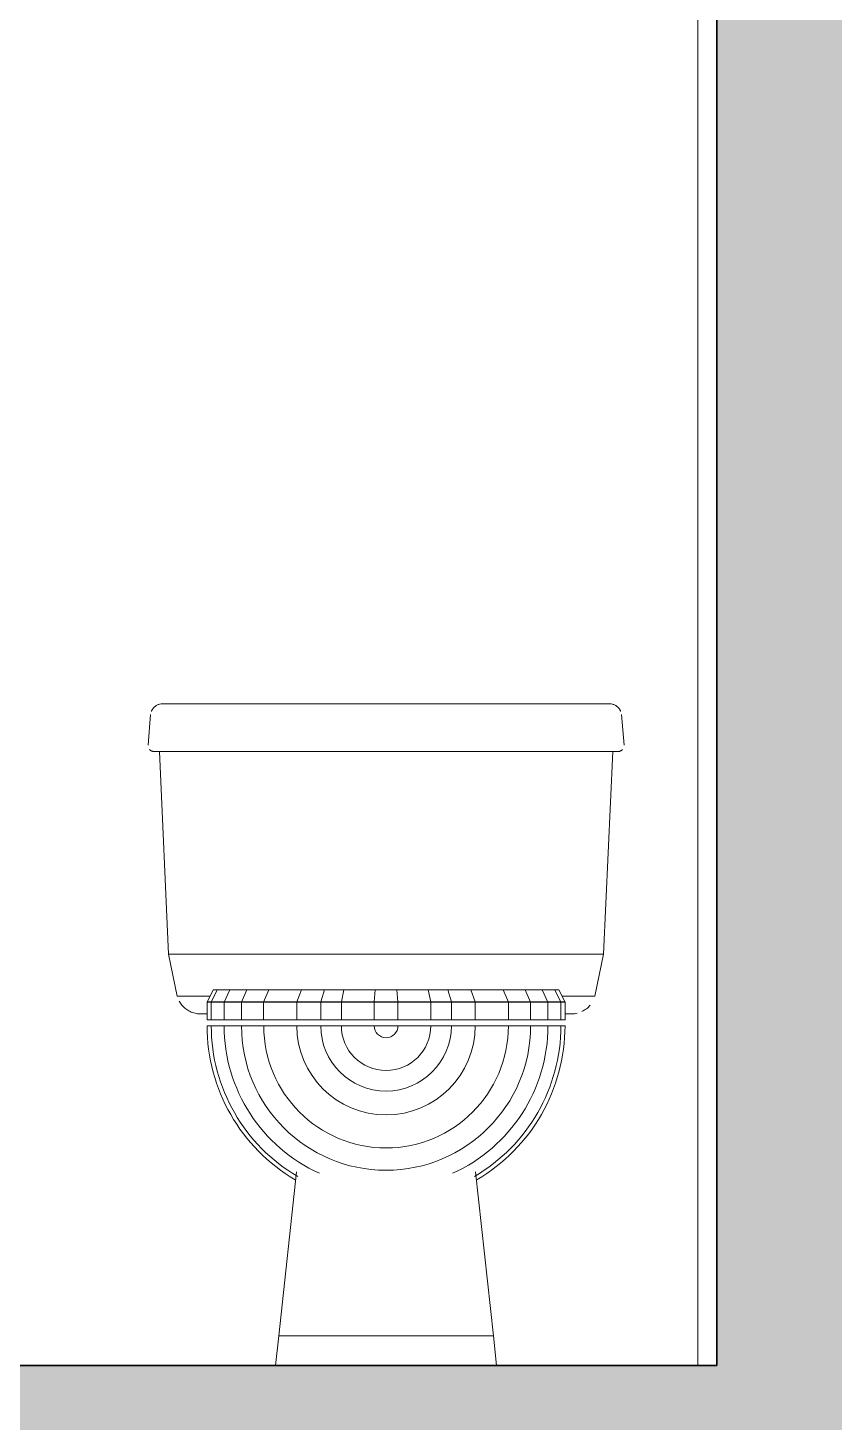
# Model space of a CAD drawing. Header units: millimetres. Extents: x 1373 to 40779, y 1939 to 6439.
# Drawn here: x 24671 to 24756.8, y 4169.7 to 4318.2 of the extents above; entities that cross this region are included whole.
import ezdxf

# ---------------------------------------------------------------- set-up
doc = ezdxf.new("R2010")
doc.units = ezdxf.units.MM
doc.linetypes.add('IMPORT-CENTER2', pattern=[112.5, 75, -12.5, 12.5, -12.5])
for name, color, linetype, lineweight in [('A-DETL', 6, 'Continuous', 30), ('A-DETL-GENF', 92, 'Continuous', 18), ('A-FLOR-FNSH', 192, 'Continuous', 35), ('A-WALL', 20, 'Continuous', 9), ('A-WALL-FNSH', 113, 'Continuous', 18), ('P-SANR-FIXT', 6, 'Continuous', 18), ('S-GRID', 252, 'IMPORT-CENTER2', 5)]:
    doc.layers.add(name, color=color, linetype=linetype, lineweight=lineweight)

msp = doc.modelspace()

# ---------------------------------------------------------------- hatches: boundary and pattern name
at = {"layer": 'A-DETL-GENF'}
h = msp.add_hatch(dxfattribs=at)
h.set_pattern_fill('ANSI33', color=153, style=0)
h.set_pattern_definition([(45, (-4726.611, 6394.9317), (-4.490128, 4.490128), []), (45, (-4722.121, 6394.9317), (-4.490128, 4.490128), [3.175, -1.5875])])
h.paths.add_polyline_path([(24984.31, 3275.76), (24984.31, 5063.76), (25234.31, 5063.76), (25234.31, 5025.76), (25259.31, 5025.76), (25259.31, 5063.76), (25834.6, 5063.76), (25834.6, 5025.76), (25859.6, 5025.76), (25859.6, 5063.76), (26040.63, 5063.76), (26040.63, 5075.76), (25234.31, 5075.76), (24984.31, 5075.76), (24984.31, 5240.76), (24744.31, 5240.76), (24744.31, 5075.76), (23644.59, 5075.76), (23644.59, 5063.76), (23774.59, 5063.76), (23774.59, 5025.76), (23799.59, 5025.76), (23799.59, 5063.76), (24289.31, 5063.76), (24289.31, 5025.76), (24314.31, 5025.76), (24314.31, 5063.76), (24744.31, 5063.76), (24744.31, 4775.76), (23674.32, 4775.76), (23674.32, 4763.76), (23774.59, 4763.76), (23774.59, 4725.76), (23799.59, 4725.76), (23799.59, 4763.76), (24289.31, 4763.76), (24289.31, 4725.76), (24314.31, 4725.76), (24314.31, 4763.76), (24744.31, 4763.76), (24744.31, 4475.76), (23674.32, 4475.76), (23674.32, 4463.76), (23774.59, 4463.76), (23774.59, 4425.76), (23799.59, 4425.76), (23799.59, 4463.76), (24289.31, 4463.76), (24289.31, 4425.76), (24314.31, 4425.76), (24314.31, 4463.76), (24744.31, 4463.76), (24744.31, 4175.76), (23674.32, 4175.76), (23674.32, 4163.76), (23774.59, 4163.76), (23774.59, 4125.76), (23799.59, 4125.76), (23799.59, 4163.76), (24289.31, 4163.76), (24289.31, 4125.76), (24314.31, 4125.76), (24314.31, 4163.76), (24744.31, 4163.76), (24744.31, 3875.76), (23674.32, 3875.76), (23674.32, 3863.76), (23774.59, 3863.76), (23774.59, 3825.76), (23799.59, 3825.76), (23799.59, 3863.76), (24289.31, 3863.76), (24289.31, 3825.76), (24314.31, 3825.76), (24314.31, 3863.76), (24744.31, 3863.76), (24744.31, 3575.76), (23774.59, 3575.76), (23774.59, 3545.76), (23474.27, 3545.76), (23474.28, 3275.76), (23474.28, 3245.76), (23774.59, 3245.76), (23774.59, 3215.76), (24744.31, 3215.76), (24744.31, 3085.76), (24984.31, 3085.76), (24984.31, 3215.76), (25859.6, 3215.76), (25909.6, 3215.76), (25909.6, 3275.76), (25859.6, 3275.76), (25859.6, 3575.76), (25835.46, 3575.76), (25234.31, 3575.76), (25234.31, 3525.76), (25259.31, 3525.76), (25259.31, 3563.76), (25835.46, 3563.76), (25835.46, 3275.76)])
h.paths.add_polyline_path([(24959.31, 3125.76), (24769.31, 3125.76), (24769.31, 3275.76), (24769.31, 5225.76), (24959.31, 5225.76), (24959.31, 4775.76), (24959.31, 3275.76)], flags=16)
h.paths.add_polyline_path([(24744.31, 3275.76), (23499.27, 3275.76), (23499.27, 3531.13), (23774.59, 3531.13), (23799.59, 3530.13), (23799.59, 3563.76), (24289.31, 3563.76), (24289.31, 3525.76), (24314.31, 3525.76), (24314.31, 3563.76), (24744.31, 3563.76)], flags=16)

# ---------------------------------------------------------------- linework, layer by layer
at = {"layer": 'A-DETL'}
for points in [[(24744.31, 4175.76), (24744.31, 4463.76)], [(24744.31, 4175.76), (23674.32, 4175.76)]]:
    msp.add_lwpolyline(points, dxfattribs=at)
at = {"layer": 'A-FLOR-FNSH', "color": 250}
msp.add_line((24744.31, 4175.76), (23674.32, 4175.76), dxfattribs=at)
at = {"layer": 'A-WALL', "lineweight": 35}
msp.add_line((24744.31, 4463.76), (24744.31, 4175.76), dxfattribs=at)
at = {"layer": 'A-WALL-FNSH', "color": 7, "lineweight": 9}
msp.add_line((24742.31, 4463.76), (24742.31, 4175.76), dxfattribs=at)
at = {"layer": 'P-SANR-FIXT', "color": 8}
for p, q in [((24685.32, 4246.24), (24685.31, 4246.24)), ((24685.33, 4246.24), (24685.32, 4246.24)), ((24685.35, 4246.24), (24685.33, 4246.24)), ((24685.38, 4246.24), (24685.35, 4246.24)), ((24685.43, 4246.24), (24685.38, 4246.24)), ((24685.49, 4246.24), (24685.43, 4246.24)), ((24685.56, 4246.24), (24685.49, 4246.24)), ((24685.65, 4246.24), (24685.56, 4246.24)), ((24685.74, 4246.24), (24685.65, 4246.24)), ((24685.85, 4246.24), (24685.74, 4246.24)), ((24685.97, 4246.24), (24685.85, 4246.24)), ((24686.11, 4246.24), (24685.97, 4246.24)), ((24686.25, 4246.24), (24686.11, 4246.24)), ((24693.23, 4246.24), (24686.25, 4246.24)), ((24686.4, 4246.24), (24686.25, 4246.24)), ((24693.23, 4246.24), (24686.25, 4246.24)), ((24686.57, 4246.24), (24686.4, 4246.24)), ((24686.75, 4246.24), (24686.57, 4246.24)), ((24686.93, 4246.24), (24686.75, 4246.24)), ((24687.13, 4246.24), (24686.93, 4246.24)), ((24687.34, 4246.24), (24687.13, 4246.24)), ((24687.55, 4246.24), (24687.34, 4246.24)), ((24687.78, 4246.24), (24687.55, 4246.24)), ((24688.01, 4246.24), (24687.78, 4246.24)), ((24688.25, 4246.24), (24688.01, 4246.24)), ((24688.5, 4246.24), (24688.25, 4246.24)), ((24688.76, 4246.24), (24688.5, 4246.24)), ((24689.03, 4246.24), (24688.76, 4246.24)), ((24689.3, 4246.24), (24689.03, 4246.24)), ((24689.58, 4246.24), (24689.3, 4246.24)), ((24689.86, 4246.24), (24689.58, 4246.24)), ((24690.15, 4246.24), (24689.86, 4246.24)), ((24690.44, 4246.24), (24690.15, 4246.24)), ((24690.74, 4246.24), (24690.44, 4246.24)), ((24691.04, 4246.24), (24690.74, 4246.24)), ((24691.35, 4246.24), (24691.04, 4246.24)), ((24691.66, 4246.24), (24691.35, 4246.24)), ((24691.97, 4246.24), (24691.66, 4246.24)), ((24692.28, 4246.24), (24691.97, 4246.24)), ((24692.6, 4246.24), (24692.28, 4246.24)), ((24692.92, 4246.24), (24692.6, 4246.24)), ((24693.23, 4246.24), (24692.92, 4246.24)), ((24724.98, 4246.24), (24693.23, 4246.24)), ((24725.07, 4246.24), (24724.98, 4246.24)), ((24725.38, 4246.24), (24725.07, 4246.24)), ((24725.7, 4246.24), (24725.38, 4246.24)), ((24726.01, 4246.24), (24725.7, 4246.24)), ((24726.33, 4246.24), (24726.01, 4246.24)), ((24728.05, 4246.24), (24726.24, 4246.24)), ((24728.05, 4246.24), (24726.24, 4246.24)), ((24726.64, 4246.24), (24726.33, 4246.24)), ((24726.95, 4246.24), (24726.64, 4246.24)), ((24727.25, 4246.24), (24726.95, 4246.24)), ((24727.55, 4246.24), (24727.25, 4246.24)), ((24727.85, 4246.24), (24727.55, 4246.24)), ((24728.14, 4246.24), (24727.85, 4246.24)), ((24728.43, 4246.24), (24728.14, 4246.24)), ((24728.71, 4246.24), (24728.43, 4246.24)), ((24728.99, 4246.24), (24728.71, 4246.24)), ((24729.26, 4246.24), (24728.99, 4246.24)), ((24729.52, 4246.24), (24729.26, 4246.24)), ((24729.78, 4246.24), (24729.52, 4246.24)), ((24730.03, 4246.24), (24729.78, 4246.24)), ((24730.27, 4246.24), (24730.03, 4246.24)), ((24730.5, 4246.24), (24730.27, 4246.24)), ((24730.72, 4246.24), (24730.5, 4246.24)), ((24731.97, 4246.24), (24730.69, 4246.24)), ((24731.97, 4246.24), (24730.69, 4246.24)), ((24730.93, 4246.24), (24730.72, 4246.24)), ((24731.14, 4246.24), (24730.93, 4246.24)), ((24731.33, 4246.24), (24731.14, 4246.24)), ((24731.52, 4246.24), (24731.33, 4246.24)), ((24731.69, 4246.24), (24731.52, 4246.24)), ((24731.85, 4246.24), (24731.69, 4246.24)), ((24732, 4246.24), (24731.85, 4246.24)), ((24732.14, 4246.24), (24732, 4246.24)), ((24732.27, 4246.24), (24732.14, 4246.24)), ((24732.39, 4246.24), (24732.27, 4246.24)), ((24732.5, 4246.24), (24732.39, 4246.24)), ((24732.59, 4246.24), (24732.5, 4246.24)), ((24732.67, 4246.24), (24732.59, 4246.24)), ((24732.74, 4246.24), (24732.67, 4246.24)), ((24732.8, 4246.24), (24732.74, 4246.24)), ((24732.84, 4246.24), (24732.8, 4246.24)), ((24732.87, 4246.24), (24732.84, 4246.24)), ((24732.89, 4246.24), (24732.87, 4246.24)), ((24732.9, 4246.24), (24732.89, 4246.24)), ((24684.05, 4245.09), (24683.77, 4241.85)), ((24734.45, 4241.85), (24734.16, 4245.09)), ((24684.4, 4241.16), (24684.41, 4241.16)), ((24684.41, 4241.16), (24684.43, 4241.16)), ((24684.43, 4241.16), (24684.46, 4241.16)), ((24684.46, 4241.16), (24684.51, 4241.16)), ((24684.51, 4241.16), (24684.58, 4241.16)), ((24684.58, 4241.16), (24684.65, 4241.16)), ((24684.65, 4241.16), (24684.74, 4241.16)), ((24684.74, 4241.16), (24684.85, 4241.16)), ((24684.85, 4241.16), (24684.97, 4241.16)), ((24684.97, 4241.16), (24685.1, 4241.16)), ((24684.98, 4241.16), (24685.96, 4219.57)), ((24685.1, 4241.16), (24685.24, 4241.16)), ((24685.24, 4241.16), (24685.4, 4241.16)), ((24685.4, 4241.16), (24685.57, 4241.16)), ((24685.57, 4241.16), (24685.75, 4241.16)), ((24685.75, 4241.16), (24685.94, 4241.16)), ((24685.94, 4241.16), (24686.15, 4241.16)), ((24686.15, 4241.16), (24686.36, 4241.16)), ((24686.36, 4241.16), (24686.59, 4241.16)), ((24686.59, 4241.16), (24686.83, 4241.16)), ((24686.83, 4241.16), (24687.08, 4241.16)), ((24688, 4241.16), (24687, 4241.16)), ((24687.08, 4241.16), (24687.34, 4241.16)), ((24687.34, 4241.16), (24687.6, 4241.16)), ((24687.6, 4241.16), (24687.88, 4241.16)), ((24687.88, 4241.16), (24688.17, 4241.16)), ((24688.17, 4241.16), (24688.46, 4241.16)), ((24688.46, 4241.16), (24688.76, 4241.16)), ((24688.76, 4241.16), (24689.07, 4241.16)), ((24689.07, 4241.16), (24689.38, 4241.16)), ((24689.38, 4241.16), (24689.7, 4241.16)), ((24689.7, 4241.16), (24690.03, 4241.16)), ((24690.03, 4241.16), (24690.36, 4241.16)), ((24690.36, 4241.16), (24690.7, 4241.16)), ((24690.7, 4241.16), (24691.04, 4241.16)), ((24691.04, 4241.16), (24691.38, 4241.16)), ((24691.38, 4241.16), (24691.73, 4241.16)), ((24691.73, 4241.16), (24692.08, 4241.16)), ((24692.08, 4241.16), (24692.43, 4241.16)), ((24692.43, 4241.16), (24692.78, 4241.16)), ((24692.78, 4241.16), (24693.14, 4241.16)), ((24693.14, 4241.16), (24693.23, 4241.16)), ((24693.23, 4241.16), (24724.98, 4241.16)), ((24724.98, 4241.16), (24725.33, 4241.16)), ((24725.33, 4241.16), (24725.69, 4241.16)), ((24725.69, 4241.16), (24726.04, 4241.16)), ((24726.04, 4241.16), (24726.39, 4241.16)), ((24726.39, 4241.16), (24726.74, 4241.16)), ((24726.74, 4241.16), (24727.08, 4241.16)), ((24727.08, 4241.16), (24727.42, 4241.16)), ((24727.42, 4241.16), (24727.76, 4241.16)), ((24727.76, 4241.16), (24728.09, 4241.16)), ((24728.09, 4241.16), (24728.42, 4241.16)), ((24728.42, 4241.16), (24728.74, 4241.16)), ((24728.74, 4241.16), (24729.06, 4241.16)), ((24729.06, 4241.16), (24729.37, 4241.16)), ((24729.37, 4241.16), (24729.67, 4241.16)), ((24729.67, 4241.16), (24729.97, 4241.16)), ((24729.97, 4241.16), (24730.26, 4241.16)), ((24730.26, 4241.16), (24730.54, 4241.16)), ((24730.54, 4241.16), (24730.81, 4241.16)), ((24730.81, 4241.16), (24731.07, 4241.16)), ((24731.07, 4241.16), (24731.32, 4241.16)), ((24732.21, 4241.16), (24731.21, 4241.16)), ((24731.32, 4241.16), (24731.56, 4241.16)), ((24731.56, 4241.16), (24731.79, 4241.16)), ((24731.79, 4241.16), (24732.01, 4241.16)), ((24732.01, 4241.16), (24732.22, 4241.16)), ((24732.22, 4241.16), (24732.41, 4241.16)), ((24732.26, 4219.57), (24733.24, 4241.16)), ((24732.41, 4241.16), (24732.6, 4241.16)), ((24732.6, 4241.16), (24732.77, 4241.16)), ((24732.77, 4241.16), (24732.93, 4241.16)), ((24732.93, 4241.16), (24733.08, 4241.16)), ((24733.08, 4241.16), (24733.21, 4241.16)), ((24733.21, 4241.16), (24733.33, 4241.16)), ((24733.33, 4241.16), (24733.44, 4241.16)), ((24733.44, 4241.16), (24733.54, 4241.16)), ((24733.54, 4241.16), (24733.62, 4241.16)), ((24733.62, 4241.16), (24733.69, 4241.16)), ((24733.69, 4241.16), (24733.74, 4241.16)), ((24733.74, 4241.16), (24733.78, 4241.16)), ((24733.78, 4241.16), (24733.8, 4241.16)), ((24733.8, 4241.16), (24733.81, 4241.16)), ((24733.81, 4241.16), (24733.81, 4241.16)), ((24685.96, 4219.57), (24686.87, 4215.11)), ((24693.23, 4219.57), (24685.96, 4219.57)), ((24693.23, 4219.57), (24724.98, 4219.57)), ((24732.26, 4219.57), (24724.98, 4219.57)), ((24731.34, 4215.11), (24732.26, 4219.57)), ((24690.33, 4215.11), (24686.87, 4215.11)), ((24690.06, 4214.48), (24690.69, 4215.76)), ((24690.5, 4214.48), (24691.13, 4215.76)), ((24690.69, 4215.76), (24691.13, 4215.76)), ((24691.13, 4215.76), (24692.47, 4215.76)), ((24691.87, 4214.48), (24692.47, 4215.76)), ((24692.47, 4215.76), (24694.3, 4215.76)), ((24693.71, 4214.48), (24694.3, 4215.76)), ((24694.3, 4215.76), (24696.64, 4215.76)), ((24696.08, 4214.48), (24696.64, 4215.76)), ((24696.64, 4215.76), (24700.1, 4215.76)), ((24699.61, 4214.49), (24700.1, 4215.76)), ((24700.1, 4215.76), (24702.54, 4215.76)), ((24702.15, 4214.49), (24702.54, 4215.76)), ((24702.54, 4215.76), (24704.62, 4215.76)), ((24704.35, 4214.49), (24704.62, 4215.76)), ((24704.62, 4215.76), (24707.95, 4215.76)), ((24707.84, 4214.49), (24707.95, 4215.76)), ((24707.95, 4215.76), (24710.26, 4215.76)), ((24710.38, 4214.49), (24710.26, 4215.76)), ((24710.26, 4215.76), (24713.6, 4215.76)), ((24713.86, 4214.49), (24713.6, 4215.76)), ((24713.6, 4215.76), (24715.68, 4215.76)), ((24716.06, 4214.49), (24715.68, 4215.76)), ((24715.68, 4215.76), (24718.12, 4215.76)), ((24718.6, 4214.49), (24718.12, 4215.76)), ((24718.12, 4215.76), (24721.58, 4215.76)), ((24722.13, 4214.48), (24721.58, 4215.76)), ((24721.58, 4215.76), (24723.91, 4215.76)), ((24724.5, 4214.48), (24723.91, 4215.76)), ((24723.91, 4215.76), (24725.74, 4215.76)), ((24726.35, 4214.48), (24725.74, 4215.76)), ((24725.74, 4215.76), (24727.09, 4215.76)), ((24727.71, 4214.48), (24727.09, 4215.76)), ((24727.09, 4215.76), (24727.52, 4215.76)), ((24728.16, 4214.48), (24727.52, 4215.76)), ((24731.34, 4215.11), (24727.89, 4215.11)), ((24690.06, 4214.49), (24690.5, 4214.49)), ((24690.06, 4212.59), (24690.06, 4214.49)), ((24690.5, 4214.48), (24690.06, 4214.48)), ((24691.87, 4214.48), (24690.5, 4214.48)), ((24690.5, 4212.59), (24690.5, 4214.48)), ((24690.51, 4214.49), (24691.87, 4214.49)), ((24691.87, 4214.49), (24693.71, 4214.49)), ((24693.71, 4214.48), (24691.87, 4214.48)), ((24691.87, 4212.59), (24691.87, 4214.48)), ((24693.71, 4214.49), (24696.08, 4214.49)), ((24693.71, 4212.59), (24693.71, 4214.49)), ((24696.08, 4214.48), (24693.71, 4214.48)), ((24699.61, 4214.48), (24696.08, 4214.48)), ((24696.08, 4212.59), (24696.08, 4214.48)), ((24696.09, 4214.49), (24699.61, 4214.49)), ((24699.61, 4214.49), (24702.15, 4214.49)), ((24702.15, 4214.48), (24699.61, 4214.48)), ((24699.61, 4212.59), (24699.61, 4214.48)), ((24702.15, 4214.49), (24704.35, 4214.49)), ((24702.15, 4212.59), (24702.15, 4214.49)), ((24704.35, 4214.48), (24702.15, 4214.48)), ((24704.35, 4214.49), (24707.84, 4214.49)), ((24704.35, 4212.59), (24704.35, 4214.49)), ((24707.84, 4214.48), (24704.35, 4214.48)), ((24707.84, 4214.49), (24710.38, 4214.49)), ((24710.38, 4214.48), (24707.84, 4214.48)), ((24707.84, 4212.59), (24707.84, 4214.48)), ((24710.38, 4214.49), (24713.86, 4214.49)), ((24710.38, 4212.59), (24710.38, 4214.49)), ((24713.87, 4214.48), (24710.38, 4214.48)), ((24713.87, 4214.49), (24716.06, 4214.49)), ((24716.07, 4214.48), (24713.87, 4214.48)), ((24713.87, 4212.59), (24713.87, 4214.48)), ((24716.07, 4214.49), (24718.61, 4214.49)), ((24718.61, 4214.48), (24716.07, 4214.48)), ((24716.07, 4212.59), (24716.07, 4214.48)), ((24718.61, 4214.49), (24722.13, 4214.49)), ((24718.61, 4212.59), (24718.61, 4214.49)), ((24722.13, 4214.48), (24718.61, 4214.48)), ((24722.13, 4214.49), (24724.5, 4214.49)), ((24722.13, 4212.59), (24722.13, 4214.49)), ((24724.5, 4214.48), (24722.13, 4214.48)), ((24724.5, 4214.49), (24726.34, 4214.49)), ((24724.5, 4212.59), (24724.5, 4214.49)), ((24726.35, 4214.48), (24724.5, 4214.48)), ((24726.35, 4214.49), (24727.71, 4214.49)), ((24727.71, 4214.48), (24726.35, 4214.48)), ((24726.35, 4212.59), (24726.35, 4214.48)), ((24727.71, 4214.49), (24728.16, 4214.49)), ((24727.71, 4212.59), (24727.71, 4214.49)), ((24728.16, 4214.48), (24727.71, 4214.48)), ((24728.16, 4212.59), (24728.16, 4214.49)), ((24689.33, 4213.22), (24689.33, 4213.22)), ((24689.33, 4213.22), (24689.34, 4213.22)), ((24689.34, 4213.22), (24689.35, 4213.22)), ((24689.35, 4213.22), (24689.38, 4213.22)), ((24689.38, 4213.22), (24689.4, 4213.22)), ((24689.4, 4213.22), (24689.44, 4213.22)), ((24689.44, 4213.22), (24689.48, 4213.22)), ((24689.48, 4213.22), (24689.52, 4213.22)), ((24689.52, 4213.22), (24689.58, 4213.22)), ((24689.58, 4213.22), (24689.63, 4213.22)), ((24689.63, 4213.22), (24689.7, 4213.22)), ((24689.7, 4213.22), (24689.77, 4213.22)), ((24689.77, 4213.22), (24689.84, 4213.22)), ((24689.84, 4213.22), (24689.92, 4213.22)), ((24689.92, 4213.22), (24690.01, 4213.22)), ((24690.5, 4212.59), (24690.06, 4212.59)), ((24690.06, 4211.95), (24690.5, 4211.95)), ((24691.87, 4212.59), (24690.5, 4212.59)), ((24690.5, 4211.95), (24691.87, 4211.95)), ((24693.71, 4212.59), (24691.87, 4212.59)), ((24691.87, 4211.95), (24693.71, 4211.95)), ((24696.08, 4212.59), (24693.71, 4212.59)), ((24693.71, 4211.95), (24696.08, 4211.95)), ((24699.61, 4212.59), (24696.08, 4212.59)), ((24696.08, 4211.95), (24699.61, 4211.95)), ((24702.15, 4212.59), (24699.61, 4212.59)), ((24699.61, 4211.95), (24702.15, 4211.95)), ((24704.35, 4212.59), (24702.15, 4212.59)), ((24702.15, 4211.95), (24704.35, 4211.95)), ((24707.84, 4212.59), (24704.35, 4212.59)), ((24704.35, 4211.95), (24707.84, 4211.95)), ((24710.38, 4212.59), (24707.84, 4212.59)), ((24707.84, 4211.95), (24709.11, 4211.95)), ((24709.11, 4211.95), (24710.38, 4211.95)), ((24713.87, 4212.59), (24710.38, 4212.59)), ((24710.38, 4211.95), (24713.87, 4211.95)), ((24716.07, 4212.59), (24713.87, 4212.59)), ((24713.87, 4211.95), (24716.07, 4211.95)), ((24718.61, 4212.59), (24716.07, 4212.59)), ((24716.07, 4211.95), (24718.61, 4211.95)), ((24722.13, 4212.59), (24718.61, 4212.59)), ((24718.61, 4211.95), (24722.13, 4211.95)), ((24724.5, 4212.59), (24722.13, 4212.59)), ((24722.13, 4211.95), (24724.5, 4211.95)), ((24726.35, 4212.59), (24724.5, 4212.59)), ((24724.5, 4211.95), (24726.35, 4211.95)), ((24727.71, 4212.59), (24726.35, 4212.59)), ((24726.35, 4211.95), (24727.71, 4211.95)), ((24728.16, 4212.59), (24727.71, 4212.59)), ((24727.71, 4211.95), (24728.16, 4211.95)), ((24728.18, 4213.22), (24728.27, 4213.22)), ((24728.27, 4213.22), (24728.35, 4213.22)), ((24728.35, 4213.22), (24728.43, 4213.22)), ((24728.43, 4213.22), (24728.5, 4213.22)), ((24728.5, 4213.22), (24728.56, 4213.22)), ((24728.56, 4213.22), (24728.62, 4213.22)), ((24728.62, 4213.22), (24728.68, 4213.22)), ((24728.68, 4213.22), (24728.72, 4213.22)), ((24728.72, 4213.22), (24728.77, 4213.22)), ((24728.77, 4213.22), (24728.8, 4213.22)), ((24728.8, 4213.22), (24728.83, 4213.22)), ((24728.83, 4213.22), (24728.85, 4213.22)), ((24728.85, 4213.22), (24728.87, 4213.22)), ((24728.87, 4213.22), (24728.88, 4213.22)), ((24728.88, 4213.22), (24728.89, 4213.22)), ((24699.58, 4196.4), (24697.68, 4178.93)), ((24720.54, 4178.93), (24718.63, 4196.4)), ((24697.68, 4178.93), (24697.33, 4175.76)), ((24697.68, 4178.93), (24698.24, 4178.93)), ((24698.24, 4178.93), (24697.68, 4178.93)), ((24698.24, 4178.93), (24699.86, 4178.93)), ((24699.86, 4178.93), (24698.24, 4178.93)), ((24699.86, 4178.93), (24702.39, 4178.93)), ((24702.39, 4178.93), (24699.86, 4178.93)), ((24702.39, 4178.93), (24705.57, 4178.93)), ((24705.57, 4178.93), (24702.39, 4178.93)), ((24705.57, 4178.93), (24709.11, 4178.93)), ((24709.11, 4178.93), (24705.57, 4178.93)), ((24709.11, 4178.93), (24712.64, 4178.93)), ((24719.98, 4178.93), (24709.11, 4178.93)), ((24712.64, 4178.93), (24715.83, 4178.93)), ((24715.83, 4178.93), (24718.35, 4178.93)), ((24718.35, 4178.93), (24719.98, 4178.93)), ((24719.98, 4178.93), (24720.54, 4178.93)), ((24720.54, 4178.93), (24719.98, 4178.93)), ((24720.88, 4175.76), (24720.54, 4178.93))]:
    msp.add_line(p, q, dxfattribs=at)
for radius, start, end in [(19.05, 180, 239.5183), (18.61, 180, 239.6408), (17.24, 180, 245.7328), (15.39, 180, 0), (13.02, 180, 0), (9.5, 180, 0), (6.96, 180, 0), (4.76, 180, 0), (1.27, 180, 0), (17.24, 294.2672, 0), (18.61, 300.3592, 0), (19.05, 300.4817, 0)]:
    msp.add_arc((24709.11, 4211.95), radius, start, end, dxfattribs=at)
for points, knots in [([(24685.31, 4246.24), (24685.21, 4246.24), (24685.05, 4246.23), (24684.85, 4246.16), (24684.71, 4246.1), (24684.58, 4246.01), (24684.45, 4245.91), (24684.35, 4245.8), (24684.27, 4245.7), (24684.21, 4245.61), (24684.17, 4245.53), (24684.15, 4245.47), (24684.13, 4245.44)], [0, 0, 0, 0, 0.1666667, 0.25, 0.3333333, 0.4166667, 0.5, 0.5833333, 0.6666667, 0.7083333, 0.75, 0.8050375, 0.8050375, 0.8050375, 0.8050375]), ([(24734.08, 4245.44), (24734.06, 4245.47), (24734.04, 4245.53), (24734, 4245.61), (24733.95, 4245.7), (24733.87, 4245.8), (24733.76, 4245.91), (24733.63, 4246.01), (24733.5, 4246.1), (24733.37, 4246.16), (24733.17, 4246.23), (24733.01, 4246.24), (24732.9, 4246.24)], [-0.8050375, -0.8050375, -0.8050375, -0.8050375, -0.75, -0.7083333, -0.6666667, -0.5833333, -0.5, -0.4166667, -0.3333333, -0.25, -0.1666667, 0, 0, 0, 0]), ([(24683.93, 4241.37), (24683.94, 4241.36), (24683.95, 4241.35), (24683.99, 4241.32), (24684.03, 4241.28), (24684.08, 4241.25), (24684.14, 4241.22), (24684.21, 4241.19), (24684.29, 4241.17), (24684.36, 4241.16), (24684.4, 4241.16)], [0.5, 0.5, 0.5, 0.5, 0.53125, 0.5625, 0.625, 0.6875, 0.75, 0.8125, 0.875, 1, 1, 1, 1]), ([(24733.81, 4241.16), (24733.86, 4241.16), (24733.93, 4241.17), (24734.01, 4241.19), (24734.07, 4241.22), (24734.13, 4241.25), (24734.18, 4241.28), (24734.23, 4241.32), (24734.26, 4241.35), (24734.27, 4241.36), (24734.28, 4241.37)], [-1, -1, -1, -1, -0.875, -0.8125, -0.75, -0.6875, -0.625, -0.5625, -0.53125, -0.5, -0.5, -0.5, -0.5]), ([(24687.09, 4214.57), (24687.13, 4214.49), (24687.22, 4214.34), (24687.38, 4214.13), (24687.57, 4213.93), (24687.78, 4213.75), (24688.01, 4213.59), (24688.25, 4213.46), (24688.51, 4213.35), (24688.86, 4213.25), (24689.14, 4213.22), (24689.33, 4213.22)], [0.1752548, 0.1752548, 0.1752548, 0.1752548, 0.25, 0.3333333, 0.4166667, 0.5, 0.5833333, 0.6666667, 0.75, 0.8333333, 1, 1, 1, 1])]:
    msp.add_open_spline(points, degree=3, knots=knots, dxfattribs=at)
for points in [[(24729.96, 4213.46), (24730.04, 4213.5), (24730.2, 4213.59), (24730.44, 4213.75), (24730.65, 4213.93), (24730.78, 4214.06), (24730.83, 4214.13)], [(24728.89, 4213.22), (24729.08, 4213.22), (24729.27, 4213.24), (24729.45, 4213.28)]]:
    msp.add_open_spline(points, degree=3, dxfattribs=at)
at = {"layer": 'S-GRID', "lineweight": 18}
msp.add_line((24744.31, 2740.57), (24744.31, 5601.39), dxfattribs=at)

doc.saveas('drawing.dxf')
